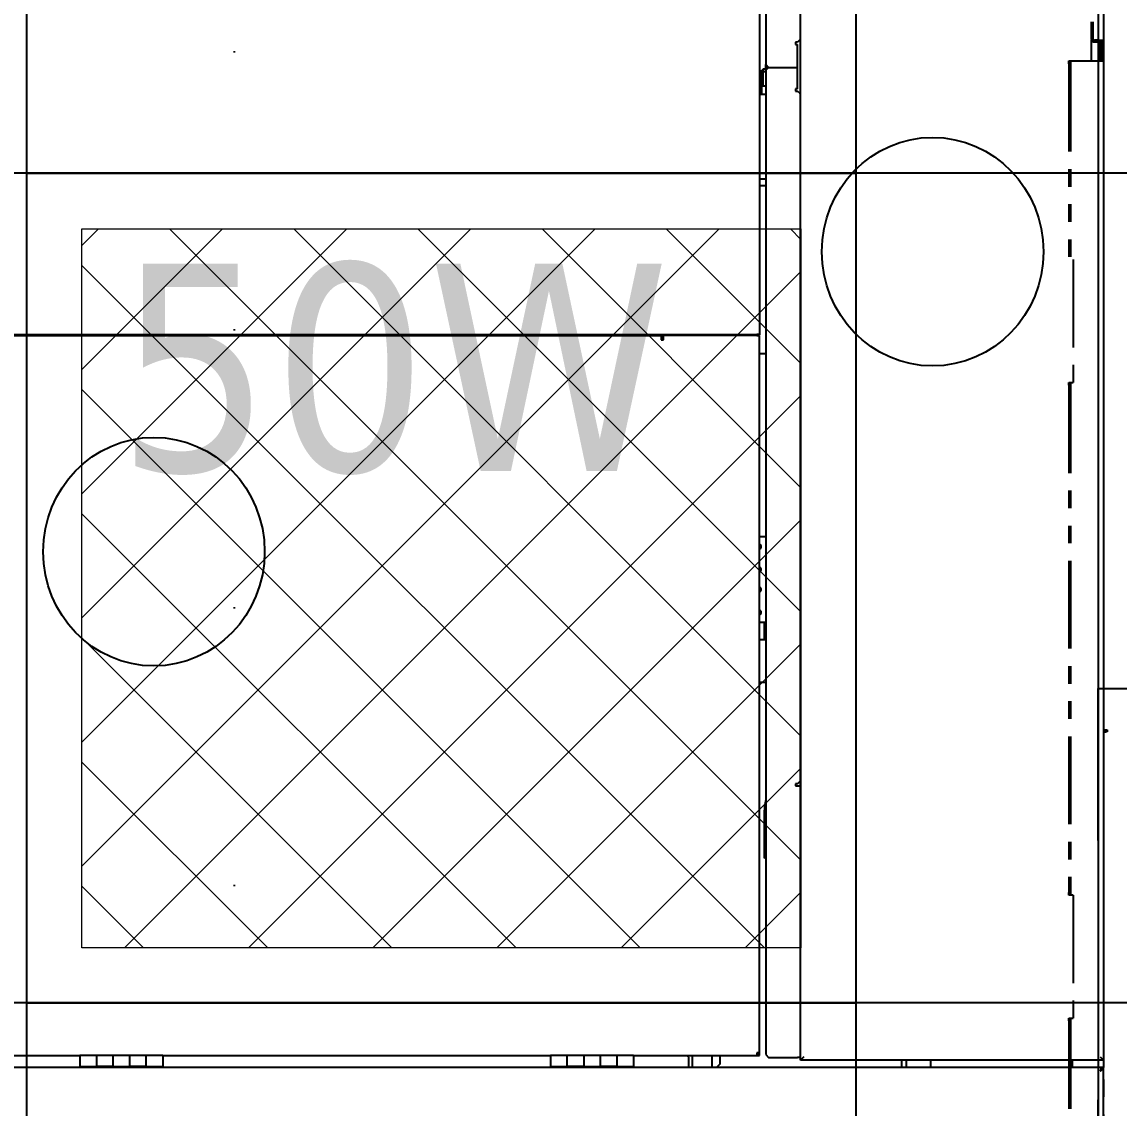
# Model space of a CAD drawing. Header units: centimetres. Extents: x 405564 to 502064, y 46284 to 60634.
# Drawn here: x 454599.4 to 454678.8, y 53114.9 to 53193.5 of the extents above; entities that cross this region are included whole.
import ezdxf
from ezdxf import colors
from ezdxf.entities.mleader import LeaderData, LeaderLine
from ezdxf.math import Vec2, Vec3
from ezdxf.xclip import XClip

# ---------------------------------------------------------------- set-up
doc = ezdxf.new("R2010")
doc.units = ezdxf.units.CM
doc.header["$XCLIPFRAME"] = 0
for name, pattern in [('3+1_3b$0$DASHED', [0.25, 0.125, -0.125]), ('ACAD_ISO07W100', [3, 0, -3]), ('DOT', [0.25, 0, -0.25]), ('HIDDEN', [9.525, 6.35, -3.175]), ('SLD-2点鎖線', [12.7, 6.35, -1.27, 1.27, -1.27, 1.27, -1.27]), ('SLD-実線', [0])]:
    doc.linetypes.add(name, pattern=pattern)
for name, color, linetype in [('---___EB_draft03_cihazlar', 8, 'Continuous'), ('0-KRCN-ASMATAVAN-130426', 8, 'Continuous'), ('AS_DOS_TERAS_UST', 8, 'ACAD_ISO07W100'), ('AS_DUV', 8, 'Continuous'), ('AS_PYZ_BINA', 8, 'Continuous')]:
    doc.layers.add(name, color=color, linetype=linetype)
for name, color, linetype, lineweight in [('0-KRCN-AYDINLATMA-130426', 8, 'Continuous', 9), ('0-KRCN-MİMARİ-220526', 8, 'Continuous', 9), ('OL_Ic', 8, 'Continuous', 9)]:
    doc.layers.add(name, color=color, linetype=linetype, lineweight=lineweight)
doc.styles.add('Normal_ITL', font='swissi.ttf')
doc.styles.add('TAHOMA', font='tahoma.ttf')

# ---------------------------------------------------------------- blocks, each defined once
blk = doc.blocks.new('ABB 6131-31-24-500')
at = {"layer": '0-KRCN-AYDINLATMA-130426'}
for p, q in [((-1.001, 4.045), (1.005, 4.045)), ((-0.785, 3.207), (0.82, 3.207)), ((-4.009, -0.969), (-4.009, 1.037)), ((3.226, 1.03), (-3.191, 1.03)), ((-3.191, -0.804), (-3.191, 0.801)), ((-0.997, -0.892), (-0.997, 1.03)), ((0.989, -0.892), (0.989, 1.03)), ((3.226, 0.801), (3.226, -0.804)), ((4.013, 1.037), (4.013, -0.969)), ((3.226, -0.892), (-3.191, -0.892)), ((0.82, -3.21), (-0.785, -3.21)), ((1.005, -3.977), (-1.001, -3.977))]:
    blk.add_line(p, q, dxfattribs=at)
at = {"layer": '0-KRCN-AYDINLATMA-130426', "linetype": 'HIDDEN'}
blk.add_circle((0.013, 0.034), 30, dxfattribs=at)
at = {"layer": '0-KRCN-AYDINLATMA-130426'}
for centre, radius in [((-0.521, 0.034), 0.089), ((0.013, 0.034), 0.16), ((0.534, 0.034), 0.089)]:
    blk.add_circle(centre, radius, dxfattribs=at)
for centre, radius, start, end in [((-1.001, 1.037), 3.008, 90, 180), ((1.005, 1.037), 3.008, 0, 90), ((-0.785, 0.801), 2.407, 90, 180), ((0.82, 0.801), 2.407, 0, 90), ((-1.001, -0.969), 3.008, 180, 270), ((-0.785, -0.804), 2.407, 180, 270), ((0.82, -0.804), 2.407, 270, 0), ((1.005, -0.969), 3.008, 270, 0)]:
    blk.add_arc(centre, radius, start, end, dxfattribs=at)
blk = doc.blocks.new('50W 60x60 cm  SIVA ALTI LED ARMATÜR')
at = {"layer": '0-KRCN-AYDINLATMA-130426'}
h = blk.add_hatch(dxfattribs=at)
h.set_pattern_fill('ANSI37', color=256, scale=0.2)
h.paths.add_polyline_path([(-2.6, 2.5943), (2.6, 2.5943), (2.6, -2.6057), (-2.6, -2.6057)])
for points in [[(-3, 2.9943), (3, 2.9943), (3, -3.007), (-3, -3.007)], [(-2.6, 2.5943), (2.6, 2.5943), (2.6, -2.6057), (-2.6, -2.6057)]]:
    blk.add_lwpolyline(points, close=True, dxfattribs=at)
at = {"layer": '0-KRCN-AYDINLATMA-130426', "insert": (-2.35, 2.3443), "char_height": 1.5, "attachment_point": 1, "style": 'TAHOMA'}
blk.add_mtext_dynamic_manual_height_columns('{\\fTahoma|b0|i0|c162|p34;50W}', width=1.5, gutter_width=1.25, heights=[0], dxfattribs=at)
blk = doc.blocks.new('G$C27E741DA')
at = {"layer": '0-KRCN-AYDINLATMA-130426', "xscale": 10, "yscale": 10, "zscale": 10}
blk.add_blockref('50W 60x60 cm  SIVA ALTI LED ARMATÜR', (16565.68, 6018.546), dxfattribs=at)
at = {"layer": '0-KRCN-AYDINLATMA-130426'}
blk.add_blockref('ABB 6131-31-24-500', (16505.667, 5958.512), dxfattribs=at)
blk = doc.blocks.new('Conveyor1M')
at = {"layer": '---___EB_draft03_cihazlar', "color": 1, "linetype": '3+1_3b$0$DASHED', "ltscale": 150}
blk.add_lwpolyline([(276488.244, -40561.415), (276724.244, -40561.415), (276724.244, -40661.415), (276488.244, -40661.415), (276488.244, -40561.415)], dxfattribs=at)
blk = doc.blocks.new('SMD Dizgi Makinesi')
at = {"layer": '---___EB_draft03_cihazlar', "linetype": 'SLD-実線'}
for p, q in [((275456.486, -39730.757), (275464.504, -39730.757)), ((275464.504, -39730.757), (275537.97, -39730.757)), ((275537.817, -39730.906), (275537.859, -39730.864)), ((275537.859, -39730.864), (275537.897, -39730.828)), ((275537.897, -39730.828), (275537.928, -39730.798)), ((275537.928, -39730.798), (275537.951, -39730.775)), ((275537.951, -39730.775), (275537.965, -39730.762)), ((275537.965, -39730.762), (275537.97, -39730.757)), ((275537.97, -39730.757), (275538.486, -39730.757)), ((275537.97, -39730.757), (275537.97, -39752.689)), ((275559.668, -39730.757), (275538.486, -39730.757)), ((275538.486, -39730.757), (275538.486, -39730.877)), ((275538.486, -39730.877), (275538.65, -39730.877)), ((275538.486, -39730.887), (275538.486, -39868.027)), ((275538.61, -39730.887), (275538.486, -39730.887)), ((275538.61, -39730.887), (275538.61, -39730.961)), ((275537.722, -39730.997), (275537.77, -39730.951)), ((275537.77, -39730.951), (275537.817, -39730.906)), ((275537.97, -39733.04), (275538.486, -39733.04)), ((275537.97, -39733.141), (275538.486, -39733.141)), ((275537.97, -39733.261), (275538.486, -39733.261)), ((275537.97, -39743.275), (275538.486, -39743.275)), ((275537.97, -39745.028), (275538.486, -39745.028)), ((275537.97, -39745.378), (275538.486, -39745.378)), ((275464.504, -39752.689), (275456.486, -39752.689)), ((275464.127, -39752.689), (275464.212, -39752.769)), ((275464.212, -39752.769), (275464.297, -39752.849)), ((275464.297, -39752.849), (275464.339, -39752.889)), ((275464.339, -39752.889), (275464.339, -39753.04)), ((275464.339, -39753.04), (275464.504, -39753.04)), ((275537.97, -39752.689), (275464.504, -39752.689)), ((275466.157, -39752.899), (275464.504, -39752.899)), ((275464.504, -39753.04), (275464.504, -39752.899)), ((275466.157, -39754.992), (275466.157, -39752.899)), ((275467.707, -39752.899), (275466.157, -39752.899)), ((275467.707, -39752.899), (275467.707, -39753.04)), ((275467.707, -39753.04), (275467.872, -39753.04)), ((275468.079, -39752.689), (275467.872, -39752.889)), ((275467.872, -39753.04), (275467.872, -39752.889)), ((275467.986, -39752.779), (275467.986, -39752.689)), ((275517.965, -39752.889), (275517.759, -39752.689)), ((275517.823, -39752.689), (275517.821, -39752.75)), ((275517.965, -39752.889), (275517.965, -39753.04)), ((275517.965, -39753.04), (275518.131, -39753.04)), ((275518.131, -39752.899), (275518.131, -39752.689)), ((275518.131, -39753.04), (275518.131, -39752.899)), ((275537.722, -39752.449), (275537.77, -39752.496)), ((275537.763, -39752.689), (275537.763, -39752.899)), ((275537.763, -39754.992), (275537.763, -39752.899)), ((275537.77, -39752.496), (275537.817, -39752.541)), ((275537.817, -39752.541), (275537.859, -39752.582)), ((275537.859, -39752.582), (275537.897, -39752.619)), ((275537.897, -39752.619), (275537.928, -39752.649)), ((275537.928, -39752.649), (275537.951, -39752.671)), ((275537.951, -39752.671), (275537.965, -39752.684)), ((275537.965, -39752.684), (275537.97, -39752.689)), ((275458.098, -39755.193), (275464.297, -39755.193)), ((275464.297, -39755.193), (275465.95, -39755.193)), ((275465.95, -39755.193), (275466.157, -39754.992)), ((275466.364, -39755.193), (275465.95, -39755.193)), ((275466.074, -39755.073), (275466.24, -39755.073)), ((275466.229, -39755.063), (275466.085, -39755.063)), ((275466.157, -39754.992), (275466.364, -39755.193)), ((275466.26, -39755.393), (275466.26, -39755.193)), ((275466.467, -39755.393), (275466.26, -39755.393)), ((275466.364, -39755.193), (275537.556, -39755.193)), ((275466.364, -39755.393), (275466.364, -39755.473)), ((275466.683, -39755.473), (275466.364, -39755.473)), ((275466.452, -39755.474), (275466.467, -39755.643)), ((275466.717, -39755.474), (275466.452, -39755.474)), ((275466.467, -39755.193), (275466.467, -39755.393)), ((275467.5, -39755.393), (275466.467, -39755.393)), ((275467.397, -39755.473), (275466.683, -39755.473)), ((275467.309, -39755.474), (275466.717, -39755.474)), ((275467.294, -39755.593), (275467.294, -39755.493)), ((275467.298, -39755.593), (275467.309, -39755.474)), ((275467.397, -39755.473), (275467.397, -39755.393)), ((275467.418, -39755.493), (275467.418, -39755.593)), ((275467.469, -39755.493), (275467.81, -39755.493)), ((275467.469, -39755.613), (275467.469, -39755.493)), ((275467.5, -39755.443), (275467.5, -39755.193)), ((275467.5, -39755.493), (275467.5, -39755.443)), ((275467.81, -39755.493), (275468.12, -39755.493)), ((275467.81, -39755.493), (275467.81, -39755.613)), ((275468.12, -39755.193), (275468.12, -39755.643)), ((275474.217, -39755.643), (275474.217, -39755.193)), ((275474.733, -39755.193), (275474.733, -39755.643)), ((275486.874, -39755.193), (275486.874, -39755.643)), ((275500.1, -39755.193), (275500.1, -39755.643)), ((275506.3, -39755.193), (275506.3, -39755.643)), ((275507.54, -39755.293), (275506.3, -39755.293)), ((275507.54, -39755.643), (275507.54, -39755.193)), ((275510.64, -39755.193), (275510.64, -39755.643)), ((275523.349, -39755.293), (275519.887, -39755.293)), ((275523.349, -39755.193), (275523.349, -39755.293)), ((275537.556, -39755.193), (275537.763, -39754.992)), ((275456.437, -39755.643), (275464.453, -39755.643)), ((275464.453, -39755.643), (275485.48, -39755.643)), ((275467.294, -39755.593), (275467.294, -39755.643)), ((275467.418, -39755.593), (275467.294, -39755.593)), ((275467.418, -39755.593), (275467.418, -39755.643)), ((275467.469, -39755.613), (275467.81, -39755.613)), ((275467.469, -39755.613), (275467.469, -39755.623)), ((275467.469, -39755.623), (275467.81, -39755.623)), ((275467.469, -39755.643), (275467.469, -39755.623)), ((275467.81, -39755.613), (275468.12, -39755.613)), ((275467.81, -39755.643), (275467.81, -39755.623)), ((275485.479, -39847.777), (275485.479, -39755.844)), ((275485.48, -39755.643), (275485.501, -39755.643)), ((275485.501, -39755.794), (275485.48, -39755.794)), ((275485.48, -39847.828), (275485.48, -39755.794)), ((275485.501, -39755.794), (275485.501, -39755.643)), ((275485.557, -39755.744), (275485.501, -39755.744)), ((275485.557, -39755.844), (275485.557, -39755.643)), ((275537.427, -39755.643), (275485.557, -39755.643)), ((275485.557, -39755.844), (275485.557, -39762.604)), ((275500.668, -39755.643), (275500.668, -39755.625)), ((275537.427, -39755.643), (275537.427, -39755.844)), ((275537.634, -39755.643), (275537.427, -39755.643)), ((275537.427, -39755.794), (275537.634, -39755.794)), ((275537.427, -39755.844), (275537.634, -39755.844)), ((275537.479, -39755.844), (275537.479, -39755.804)), ((275537.634, -39755.794), (275537.634, -39755.643)), ((275537.634, -39755.844), (275537.634, -39755.804)), ((275537.634, -39764.757), (275537.634, -39755.844)), ((275485.48, -39846.876), (275485.48, -39756.745)), ((275485.48, -39756.745), (275485.48, -39756.745)), ((275485.48, -39846.876), (275485.48, -39756.745)), ((275485.48, -39757.346), (275485.557, -39757.346)), ((275538.228, -39758.498), (275537.634, -39758.498)), ((275538.228, -39758.498), (275538.486, -39758.748)), ((275537.634, -39759.098), (275538.486, -39759.098)), ((275485.499, -39759.92), (275485.48, -39759.92)), ((275485.557, -39759.875), (275485.499, -39759.931)), ((275485.499, -39760.58), (275485.499, -39759.92)), ((275485.534, -39760.237), (275485.515, -39760.35)), ((275485.557, -39760.184), (275485.534, -39760.237)), ((275485.499, -39760.58), (275485.48, -39760.58)), ((275485.495, -39760.651), (275485.48, -39760.651)), ((275485.493, -39761.051), (275485.495, -39760.651)), ((275485.499, -39760.651), (275485.495, -39760.651)), ((275485.502, -39760.551), (275485.499, -39760.551)), ((275485.499, -39760.651), (275485.501, -39761.051)), ((275485.502, -39761.151), (275485.502, -39760.551)), ((275485.515, -39760.35), (275485.534, -39760.463)), ((275485.534, -39760.463), (275485.557, -39760.517)), ((275538.486, -39760.5), (275537.634, -39760.5)), ((275537.634, -39760.907), (275537.748, -39760.751)), ((275537.938, -39760.751), (275537.748, -39760.751)), ((275538.114, -39760.751), (275537.938, -39760.751)), ((275538.486, -39760.751), (275538.114, -39760.751)), ((275485.493, -39761.051), (275485.48, -39761.051)), ((275485.48, -39761.252), (275485.492, -39761.252)), ((275485.492, -39761.252), (275485.495, -39761.252)), ((275485.495, -39761.051), (275485.493, -39761.051)), ((275485.498, -39761.051), (275485.495, -39761.051)), ((275485.498, -39761.252), (275485.495, -39761.252)), ((275485.501, -39761.051), (275485.498, -39761.051)), ((275485.498, -39761.051), (275485.498, -39761.252)), ((275485.498, -39761.252), (275485.502, -39761.252)), ((275485.498, -39761.252), (275485.498, -39842.37)), ((275485.867, -39762.604), (275485.557, -39762.604)), ((275485.867, -39762.754), (275485.867, -39762.604)), ((275485.557, -39762.754), (275485.763, -39762.754)), ((275485.557, -39840.867), (275485.557, -39762.754)), ((275485.763, -39762.754), (275485.867, -39762.754)), ((275485.534, -39763.542), (275485.515, -39763.655)), ((275485.515, -39763.655), (275485.534, -39763.768)), ((275485.557, -39763.489), (275485.534, -39763.542)), ((275485.534, -39763.768), (275485.557, -39763.821)), ((275537.634, -39764.757), (275538.409, -39764.757)), ((275537.634, -39764.757), (275537.634, -39765.958)), ((275538.409, -39765.958), (275538.409, -39764.757)), ((275537.634, -39765.958), (275538.409, -39765.958)), ((275537.634, -39765.958), (275537.634, -39767.16)), ((275538.409, -39765.958), (275538.409, -39767.16)), ((275485.534, -39766.847), (275485.515, -39766.96)), ((275485.515, -39766.96), (275485.534, -39767.073)), ((275485.557, -39766.793), (275485.534, -39766.847)), ((275485.534, -39767.073), (275485.557, -39767.126)), ((275537.634, -39767.16), (275537.634, -39768.362)), ((275538.409, -39767.16), (275537.634, -39767.16)), ((275538.409, -39768.362), (275538.409, -39767.16)), ((275485.534, -39768.95), (275485.515, -39769.063)), ((275485.557, -39768.897), (275485.534, -39768.95)), ((275537.634, -39768.362), (275538.409, -39768.362)), ((275537.634, -39768.362), (275537.634, -39769.564)), ((275538.409, -39768.362), (275538.409, -39769.564)), ((275485.515, -39769.063), (275485.534, -39769.176)), ((275485.534, -39769.176), (275485.557, -39769.229)), ((275537.634, -39769.564), (275537.634, -39770.765)), ((275538.409, -39769.564), (275537.634, -39769.564)), ((275538.409, -39770.765), (275538.409, -39769.564)), ((275485.534, -39770.152), (275485.515, -39770.265)), ((275485.515, -39770.265), (275485.534, -39770.378)), ((275485.557, -39770.098), (275485.534, -39770.152)), ((275485.534, -39770.378), (275485.557, -39770.431)), ((275485.534, -39771.053), (275485.515, -39771.166)), ((275485.515, -39771.166), (275485.534, -39771.279)), ((275485.557, -39771), (275485.534, -39771.053)), ((275485.534, -39771.279), (275485.557, -39771.332)), ((275537.634, -39770.765), (275538.409, -39770.765)), ((275537.634, -39798.806), (275537.634, -39770.765)), ((275485.498, -39771.585), (275485.557, -39771.642)), ((275485.557, -39771.733), (275485.498, -39771.733)), ((275485.498, -39773.202), (275485.557, -39773.202)), ((275485.554, -39773.302), (275485.498, -39773.302)), ((275485.554, -39773.302), (275485.554, -39774.821)), ((275485.554, -39774.821), (275485.498, -39774.821)), ((275485.534, -39775.56), (275485.515, -39775.673)), ((275485.515, -39775.673), (275485.534, -39775.785)), ((275485.557, -39775.506), (275485.534, -39775.56)), ((275485.534, -39775.785), (275485.557, -39775.839)), ((275485.534, -39778.864), (275485.515, -39778.977)), ((275485.515, -39778.977), (275485.534, -39779.09)), ((275485.557, -39778.811), (275485.534, -39778.864)), ((275485.534, -39779.09), (275485.557, -39779.144)), ((275485.534, -39782.169), (275485.515, -39782.282)), ((275485.515, -39782.282), (275485.534, -39782.395)), ((275485.557, -39782.116), (275485.534, -39782.169)), ((275485.534, -39782.395), (275485.557, -39782.449)), ((275485.534, -39785.474), (275485.515, -39785.587)), ((275485.515, -39785.587), (275485.534, -39785.7)), ((275485.557, -39785.421), (275485.534, -39785.474)), ((275485.498, -39786.006), (275485.557, -39786.063)), ((275485.557, -39786.313), (275485.498, -39786.37)), ((275485.534, -39785.7), (275485.557, -39785.753)), ((275485.534, -39786.676), (275485.515, -39786.789)), ((275485.515, -39786.789), (275485.534, -39786.902)), ((275485.557, -39786.622), (275485.534, -39786.676)), ((275485.534, -39786.902), (275485.557, -39786.955)), ((275485.534, -39789.981), (275485.515, -39790.094)), ((275485.515, -39790.094), (275485.534, -39790.206)), ((275485.557, -39789.927), (275485.534, -39789.981)), ((275485.534, -39790.206), (275485.557, -39790.26)), ((275485.534, -39793.285), (275485.515, -39793.398)), ((275485.515, -39793.398), (275485.534, -39793.511)), ((275485.557, -39793.232), (275485.534, -39793.285)), ((275485.534, -39793.511), (275485.557, -39793.565)), ((275485.534, -39796.59), (275485.515, -39796.703)), ((275485.515, -39796.703), (275485.534, -39796.816)), ((275485.557, -39796.537), (275485.534, -39796.59)), ((275485.534, -39796.816), (275485.557, -39796.87)), ((275537.634, -39798.806), (275538.409, -39798.806)), ((275537.634, -39798.806), (275537.634, -39800.008)), ((275538.409, -39800.008), (275538.409, -39798.806)), ((275485.534, -39799.895), (275485.515, -39800.008)), ((275485.557, -39799.842), (275485.534, -39799.895)), ((275485.498, -39800.427), (275485.557, -39800.484)), ((275485.515, -39800.008), (275485.534, -39800.121)), ((275485.534, -39800.121), (275485.557, -39800.174)), ((275538.409, -39800.008), (275537.634, -39800.008)), ((275537.634, -39800.008), (275537.634, -39801.21)), ((275538.409, -39800.008), (275538.409, -39801.21)), ((275485.557, -39800.734), (275485.498, -39800.791)), ((275485.534, -39801.097), (275485.515, -39801.21)), ((275485.515, -39801.21), (275485.534, -39801.323)), ((275485.557, -39801.043), (275485.534, -39801.097)), ((275485.534, -39801.323), (275485.557, -39801.376)), ((275537.634, -39801.21), (275537.634, -39802.411)), ((275537.634, -39801.21), (275538.409, -39801.21)), ((275538.409, -39802.411), (275538.409, -39801.21)), ((275538.409, -39802.411), (275537.634, -39802.411)), ((275537.634, -39802.411), (275537.634, -39803.613)), ((275538.409, -39802.411), (275538.409, -39803.613)), ((275537.634, -39803.613), (275537.634, -39804.815)), ((275537.634, -39803.613), (275538.409, -39803.613)), ((275538.409, -39804.815), (275538.409, -39803.613)), ((275485.534, -39804.402), (275485.515, -39804.515)), ((275485.515, -39804.515), (275485.534, -39804.627)), ((275485.557, -39804.348), (275485.534, -39804.402)), ((275485.534, -39804.627), (275485.557, -39804.681)), ((275537.634, -39804.815), (275538.409, -39804.815)), ((275537.634, -39832.856), (275537.634, -39804.815)), ((275485.534, -39807.706), (275485.515, -39807.819)), ((275485.515, -39807.819), (275485.534, -39807.932)), ((275485.557, -39807.653), (275485.534, -39807.706)), ((275485.534, -39807.932), (275485.557, -39807.986))]:
    blk.add_line(p, q, dxfattribs=at)
at = {"layer": '---___EB_draft03_cihazlar', "linetype": 'SLD-2点鎖線'}
for p, q in [((275456.486, -39730.757), (275464.504, -39730.757)), ((275464.194, -39730.757), (275465.692, -39730.757)), ((275464.194, -39730.877), (275464.194, -39730.757)), ((275464.442, -39730.877), (275464.194, -39730.877)), ((275464.194, -39730.997), (275464.194, -39730.877)), ((275464.442, -39730.877), (275464.452, -39730.877)), ((275464.452, -39730.877), (275465.692, -39730.877)), ((275464.504, -39730.757), (275537.97, -39730.757)), ((275465.692, -39730.977), (275465.692, -39730.757)), ((275465.692, -39730.757), (275632.463, -39730.757)), ((275514.08, -39730.757), (275514.08, -39730.507)), ((275514.08, -39730.507), (275514.204, -39730.507)), ((275514.08, -39730.517), (275514.204, -39730.517)), ((275514.204, -39730.637), (275514.08, -39730.637)), ((275514.204, -39730.507), (275514.204, -39730.587)), ((275514.204, -39730.757), (275514.204, -39730.587)), ((275537.817, -39730.906), (275537.859, -39730.864)), ((275537.859, -39730.864), (275537.897, -39730.828)), ((275537.897, -39730.828), (275537.928, -39730.798)), ((275537.928, -39730.798), (275537.951, -39730.775)), ((275537.951, -39730.775), (275537.965, -39730.762)), ((275537.965, -39730.762), (275537.97, -39730.757)), ((275537.97, -39730.757), (275538.486, -39730.757)), ((275537.97, -39730.757), (275537.97, -39752.689)), ((275559.668, -39730.757), (275538.486, -39730.757)), ((275538.486, -39730.757), (275538.486, -39730.877)), ((275538.486, -39730.877), (275538.65, -39730.877)), ((275538.486, -39730.887), (275538.486, -39868.027)), ((275538.61, -39730.887), (275538.486, -39730.887)), ((275538.61, -39730.887), (275538.61, -39730.961)), ((275462.871, -39731.538), (275464.07, -39731.538)), ((275462.871, -39731.658), (275464.07, -39731.658)), ((275464.194, -39731.118), (275464.194, -39730.997)), ((275464.194, -39731.118), (275464.194, -39731.418)), ((275464.194, -39731.658), (275464.194, -39731.626)), ((275464.194, -39731.658), (275465.692, -39731.658)), ((275464.318, -39731.418), (275464.318, -39731.118)), ((275464.442, -39730.997), (275465.692, -39730.997)), ((275465.692, -39733.04), (275465.692, -39730.977)), ((275537.722, -39730.997), (275537.77, -39730.951)), ((275537.77, -39730.951), (275537.817, -39730.906)), ((275465.692, -39733.141), (275465.692, -39733.04)), ((275465.692, -39733.141), (275465.899, -39733.141)), ((275465.692, -39733.261), (275465.692, -39733.141)), ((275465.899, -39733.261), (275465.692, -39733.261)), ((275465.899, -39733.141), (275479.848, -39733.141)), ((275465.899, -39733.141), (275465.899, -39733.261)), ((275465.899, -39733.261), (275479.848, -39733.261)), ((275480.055, -39732.96), (275488.941, -39732.96)), ((275488.941, -39733.04), (275488.941, -39732.96)), ((275488.941, -39733.141), (275488.941, -39733.04)), ((275488.941, -39733.141), (275489.147, -39733.141)), ((275488.941, -39733.261), (275488.941, -39733.141)), ((275489.147, -39733.261), (275488.941, -39733.261)), ((275489.147, -39733.141), (275525.829, -39733.141)), ((275489.147, -39733.141), (275489.147, -39733.261)), ((275489.147, -39733.261), (275525.829, -39733.261)), ((275525.829, -39733.261), (275525.829, -39733.141)), ((275525.829, -39733.141), (275526.035, -39733.141)), ((275526.035, -39733.261), (275525.829, -39733.261)), ((275526.035, -39732.96), (275526.035, -39733.04)), ((275526.035, -39732.96), (275534.921, -39732.96)), ((275526.035, -39733.04), (275526.035, -39733.141)), ((275526.035, -39733.141), (275526.035, -39733.261)), ((275534.921, -39733.04), (275534.921, -39732.96)), ((275534.921, -39733.141), (275534.921, -39733.04)), ((275534.921, -39733.141), (275535.128, -39733.141)), ((275534.921, -39733.261), (275534.921, -39733.141)), ((275535.128, -39733.261), (275534.921, -39733.261)), ((275535.128, -39733.141), (275563.027, -39733.141)), ((275535.128, -39733.141), (275535.128, -39733.261)), ((275535.128, -39733.261), (275563.027, -39733.261)), ((275537.97, -39733.04), (275538.486, -39733.04)), ((275537.97, -39733.141), (275538.486, -39733.141)), ((275537.97, -39733.261), (275538.486, -39733.261)), ((275537.97, -39743.275), (275538.486, -39743.275)), ((275537.97, -39745.028), (275538.486, -39745.028)), ((275537.97, -39745.378), (275538.486, -39745.378)), ((275464.504, -39752.689), (275456.486, -39752.689)), ((275464.127, -39752.689), (275464.212, -39752.769)), ((275464.212, -39752.769), (275464.297, -39752.849)), ((275464.297, -39752.849), (275464.339, -39752.889)), ((275464.339, -39752.889), (275464.339, -39753.04)), ((275464.339, -39753.04), (275464.504, -39753.04)), ((275537.97, -39752.689), (275464.504, -39752.689)), ((275466.157, -39752.899), (275464.504, -39752.899)), ((275464.504, -39753.04), (275464.504, -39752.899)), ((275466.157, -39754.992), (275466.157, -39752.899)), ((275467.707, -39752.899), (275466.157, -39752.899)), ((275467.707, -39752.899), (275467.707, -39753.04)), ((275467.707, -39753.04), (275467.872, -39753.04)), ((275468.079, -39752.689), (275467.872, -39752.889)), ((275467.872, -39753.04), (275467.872, -39752.889)), ((275467.986, -39752.779), (275467.986, -39752.689)), ((275517.965, -39752.889), (275517.759, -39752.689)), ((275517.823, -39752.689), (275517.821, -39752.75)), ((275517.965, -39752.889), (275517.965, -39753.04)), ((275517.965, -39753.04), (275518.131, -39753.04)), ((275518.131, -39752.899), (275518.131, -39752.689)), ((275518.131, -39753.04), (275518.131, -39752.899)), ((275537.722, -39752.449), (275537.77, -39752.496)), ((275537.763, -39752.689), (275537.763, -39752.899)), ((275537.763, -39754.992), (275537.763, -39752.899)), ((275537.77, -39752.496), (275537.817, -39752.541)), ((275537.817, -39752.541), (275537.859, -39752.582)), ((275537.859, -39752.582), (275537.897, -39752.619)), ((275537.897, -39752.619), (275537.928, -39752.649)), ((275537.928, -39752.649), (275537.951, -39752.671)), ((275537.951, -39752.671), (275537.965, -39752.684)), ((275537.965, -39752.684), (275537.97, -39752.689)), ((275458.098, -39755.193), (275464.297, -39755.193)), ((275464.297, -39755.193), (275465.95, -39755.193)), ((275465.95, -39755.193), (275466.157, -39754.992)), ((275466.364, -39755.193), (275465.95, -39755.193)), ((275466.074, -39755.073), (275466.24, -39755.073)), ((275466.229, -39755.063), (275466.085, -39755.063)), ((275466.157, -39754.992), (275466.364, -39755.193)), ((275466.26, -39755.393), (275466.26, -39755.193)), ((275466.467, -39755.393), (275466.26, -39755.393)), ((275466.364, -39755.193), (275537.556, -39755.193)), ((275466.364, -39755.393), (275466.364, -39755.473)), ((275466.683, -39755.473), (275466.364, -39755.473)), ((275466.452, -39755.474), (275466.467, -39755.643)), ((275466.717, -39755.474), (275466.452, -39755.474)), ((275466.467, -39755.193), (275466.467, -39755.393)), ((275467.5, -39755.393), (275466.467, -39755.393)), ((275467.397, -39755.473), (275466.683, -39755.473)), ((275467.309, -39755.474), (275466.717, -39755.474)), ((275467.294, -39755.593), (275467.294, -39755.493)), ((275467.298, -39755.593), (275467.309, -39755.474)), ((275467.397, -39755.473), (275467.397, -39755.393)), ((275467.418, -39755.493), (275467.418, -39755.593)), ((275467.469, -39755.493), (275467.81, -39755.493)), ((275467.469, -39755.613), (275467.469, -39755.493)), ((275467.5, -39755.443), (275467.5, -39755.193)), ((275467.5, -39755.493), (275467.5, -39755.443)), ((275467.81, -39755.493), (275468.12, -39755.493)), ((275467.81, -39755.493), (275467.81, -39755.613)), ((275468.12, -39755.193), (275468.12, -39755.643)), ((275474.217, -39755.643), (275474.217, -39755.193)), ((275474.733, -39755.193), (275474.733, -39755.643)), ((275486.874, -39755.193), (275486.874, -39755.643)), ((275500.1, -39755.193), (275500.1, -39755.643)), ((275506.3, -39755.193), (275506.3, -39755.643)), ((275507.54, -39755.293), (275506.3, -39755.293)), ((275507.54, -39755.643), (275507.54, -39755.193)), ((275510.64, -39755.193), (275510.64, -39755.643)), ((275523.349, -39755.293), (275519.887, -39755.293)), ((275523.349, -39755.193), (275523.349, -39755.293)), ((275537.556, -39755.193), (275537.763, -39754.992)), ((275456.437, -39755.643), (275464.453, -39755.643)), ((275464.453, -39755.643), (275485.48, -39755.643)), ((275467.294, -39755.593), (275467.294, -39755.643)), ((275467.418, -39755.593), (275467.294, -39755.593)), ((275467.418, -39755.593), (275467.418, -39755.643)), ((275467.469, -39755.613), (275467.81, -39755.613)), ((275467.469, -39755.613), (275467.469, -39755.623)), ((275467.469, -39755.623), (275467.81, -39755.623)), ((275467.469, -39755.643), (275467.469, -39755.623)), ((275467.81, -39755.613), (275468.12, -39755.613)), ((275467.81, -39755.643), (275467.81, -39755.623)), ((275485.479, -39847.777), (275485.479, -39755.844)), ((275485.48, -39755.643), (275485.501, -39755.643)), ((275485.501, -39755.794), (275485.48, -39755.794)), ((275485.48, -39847.828), (275485.48, -39755.794)), ((275485.501, -39755.794), (275485.501, -39755.643)), ((275485.557, -39755.744), (275485.501, -39755.744)), ((275485.557, -39755.844), (275485.557, -39755.643)), ((275537.427, -39755.643), (275485.557, -39755.643)), ((275485.557, -39755.844), (275485.557, -39762.604)), ((275500.668, -39755.643), (275500.668, -39755.625)), ((275537.427, -39755.643), (275537.427, -39755.844)), ((275537.634, -39755.643), (275537.427, -39755.643)), ((275537.427, -39755.794), (275537.634, -39755.794)), ((275537.427, -39755.844), (275537.634, -39755.844)), ((275537.479, -39755.844), (275537.479, -39755.804)), ((275537.634, -39755.794), (275537.634, -39755.643)), ((275537.634, -39755.844), (275537.634, -39755.804)), ((275537.634, -39764.757), (275537.634, -39755.844)), ((275485.48, -39846.876), (275485.48, -39756.745)), ((275485.48, -39756.745), (275485.48, -39756.745)), ((275485.48, -39846.876), (275485.48, -39756.745)), ((275485.48, -39757.346), (275485.557, -39757.346)), ((275538.228, -39758.498), (275537.634, -39758.498)), ((275538.228, -39758.498), (275538.486, -39758.748)), ((275537.634, -39759.098), (275538.486, -39759.098)), ((275485.499, -39759.92), (275485.48, -39759.92)), ((275485.557, -39759.875), (275485.499, -39759.931)), ((275485.499, -39760.58), (275485.499, -39759.92)), ((275485.534, -39760.237), (275485.515, -39760.35)), ((275485.557, -39760.184), (275485.534, -39760.237)), ((275485.499, -39760.58), (275485.48, -39760.58)), ((275485.495, -39760.651), (275485.48, -39760.651)), ((275485.493, -39761.051), (275485.495, -39760.651)), ((275485.499, -39760.651), (275485.495, -39760.651)), ((275485.502, -39760.551), (275485.499, -39760.551)), ((275485.499, -39760.651), (275485.501, -39761.051)), ((275485.502, -39761.151), (275485.502, -39760.551)), ((275485.515, -39760.35), (275485.534, -39760.463)), ((275485.534, -39760.463), (275485.557, -39760.517)), ((275538.486, -39760.5), (275537.634, -39760.5)), ((275537.634, -39760.907), (275537.748, -39760.751)), ((275537.938, -39760.751), (275537.748, -39760.751)), ((275538.114, -39760.751), (275537.938, -39760.751)), ((275538.486, -39760.751), (275538.114, -39760.751)), ((275485.493, -39761.051), (275485.48, -39761.051)), ((275485.492, -39761.252), (275485.495, -39761.252)), ((275485.495, -39761.051), (275485.493, -39761.051)), ((275485.498, -39761.051), (275485.495, -39761.051)), ((275485.498, -39761.252), (275485.495, -39761.252)), ((275485.501, -39761.051), (275485.498, -39761.051)), ((275485.498, -39761.051), (275485.498, -39761.252)), ((275485.498, -39761.252), (275485.502, -39761.252)), ((275485.498, -39761.252), (275485.498, -39842.37)), ((275485.867, -39762.604), (275485.557, -39762.604)), ((275485.867, -39762.754), (275485.867, -39762.604)), ((275485.557, -39762.754), (275485.763, -39762.754)), ((275485.557, -39840.867), (275485.557, -39762.754)), ((275485.763, -39762.754), (275485.867, -39762.754)), ((275485.534, -39763.542), (275485.515, -39763.655)), ((275485.515, -39763.655), (275485.534, -39763.768)), ((275485.557, -39763.489), (275485.534, -39763.542)), ((275485.534, -39763.768), (275485.557, -39763.821)), ((275537.634, -39764.757), (275538.409, -39764.757)), ((275537.634, -39764.757), (275537.634, -39765.958)), ((275538.409, -39765.958), (275538.409, -39764.757)), ((275537.634, -39765.958), (275537.634, -39767.16)), ((275537.634, -39765.958), (275538.409, -39765.958)), ((275538.409, -39765.958), (275538.409, -39767.16)), ((275485.534, -39766.847), (275485.515, -39766.96)), ((275485.515, -39766.96), (275485.534, -39767.073)), ((275485.557, -39766.793), (275485.534, -39766.847)), ((275485.534, -39767.073), (275485.557, -39767.126)), ((275538.409, -39767.16), (275537.634, -39767.16)), ((275537.634, -39767.16), (275537.634, -39768.362)), ((275538.409, -39768.362), (275538.409, -39767.16)), ((275485.534, -39768.95), (275485.515, -39769.063)), ((275485.557, -39768.897), (275485.534, -39768.95)), ((275537.634, -39768.362), (275537.634, -39769.564)), ((275537.634, -39768.362), (275538.409, -39768.362)), ((275538.409, -39768.362), (275538.409, -39769.564)), ((275485.515, -39769.063), (275485.534, -39769.176)), ((275485.534, -39769.176), (275485.557, -39769.229)), ((275538.409, -39769.564), (275537.634, -39769.564)), ((275537.634, -39769.564), (275537.634, -39770.765)), ((275538.409, -39770.765), (275538.409, -39769.564)), ((275485.534, -39770.152), (275485.515, -39770.265)), ((275485.515, -39770.265), (275485.534, -39770.378)), ((275485.557, -39770.098), (275485.534, -39770.152)), ((275485.534, -39770.378), (275485.557, -39770.431)), ((275485.534, -39771.053), (275485.515, -39771.166)), ((275485.515, -39771.166), (275485.534, -39771.279)), ((275485.557, -39771), (275485.534, -39771.053)), ((275485.534, -39771.279), (275485.557, -39771.332)), ((275537.634, -39770.765), (275538.409, -39770.765)), ((275537.634, -39798.806), (275537.634, -39770.765)), ((275485.498, -39771.585), (275485.557, -39771.642)), ((275485.557, -39771.733), (275485.498, -39771.733)), ((275485.498, -39773.202), (275485.557, -39773.202)), ((275485.554, -39773.302), (275485.498, -39773.302)), ((275485.554, -39773.302), (275485.554, -39774.821)), ((275485.554, -39774.821), (275485.498, -39774.821)), ((275485.534, -39775.56), (275485.515, -39775.673)), ((275485.515, -39775.673), (275485.534, -39775.785)), ((275485.557, -39775.506), (275485.534, -39775.56)), ((275485.534, -39775.785), (275485.557, -39775.839)), ((275485.534, -39778.864), (275485.515, -39778.977)), ((275485.515, -39778.977), (275485.534, -39779.09)), ((275485.557, -39778.811), (275485.534, -39778.864)), ((275485.534, -39779.09), (275485.557, -39779.144)), ((275485.534, -39782.169), (275485.515, -39782.282)), ((275485.515, -39782.282), (275485.534, -39782.395)), ((275485.557, -39782.116), (275485.534, -39782.169)), ((275485.534, -39782.395), (275485.557, -39782.449)), ((275485.534, -39785.474), (275485.515, -39785.587)), ((275485.515, -39785.587), (275485.534, -39785.7)), ((275485.557, -39785.421), (275485.534, -39785.474)), ((275485.498, -39786.006), (275485.557, -39786.063)), ((275485.557, -39786.313), (275485.498, -39786.37)), ((275485.534, -39785.7), (275485.557, -39785.753)), ((275485.534, -39786.676), (275485.515, -39786.789)), ((275485.515, -39786.789), (275485.534, -39786.902)), ((275485.557, -39786.622), (275485.534, -39786.676)), ((275485.534, -39786.902), (275485.557, -39786.955)), ((275485.534, -39789.981), (275485.515, -39790.094)), ((275485.515, -39790.094), (275485.534, -39790.206)), ((275485.557, -39789.927), (275485.534, -39789.981)), ((275485.534, -39790.206), (275485.557, -39790.26)), ((275485.534, -39793.285), (275485.515, -39793.398)), ((275485.515, -39793.398), (275485.534, -39793.511)), ((275485.557, -39793.232), (275485.534, -39793.285)), ((275485.534, -39793.511), (275485.557, -39793.565)), ((275485.534, -39796.59), (275485.515, -39796.703)), ((275485.515, -39796.703), (275485.534, -39796.816)), ((275485.557, -39796.537), (275485.534, -39796.59)), ((275485.534, -39796.816), (275485.557, -39796.87)), ((275537.634, -39798.806), (275538.409, -39798.806)), ((275537.634, -39798.806), (275537.634, -39800.008)), ((275538.409, -39800.008), (275538.409, -39798.806)), ((275485.534, -39799.895), (275485.515, -39800.008)), ((275485.557, -39799.842), (275485.534, -39799.895)), ((275485.498, -39800.427), (275485.557, -39800.484)), ((275485.515, -39800.008), (275485.534, -39800.121)), ((275485.534, -39800.121), (275485.557, -39800.174)), ((275537.634, -39800.008), (275537.634, -39801.21)), ((275538.409, -39800.008), (275537.634, -39800.008)), ((275538.409, -39800.008), (275538.409, -39801.21)), ((275485.557, -39800.734), (275485.498, -39800.791)), ((275485.534, -39801.097), (275485.515, -39801.21)), ((275485.515, -39801.21), (275485.534, -39801.323)), ((275485.557, -39801.043), (275485.534, -39801.097)), ((275485.534, -39801.323), (275485.557, -39801.376)), ((275537.634, -39801.21), (275537.634, -39802.411)), ((275537.634, -39801.21), (275538.409, -39801.21)), ((275538.409, -39802.411), (275538.409, -39801.21)), ((275537.634, -39802.411), (275537.634, -39803.613)), ((275538.409, -39802.411), (275537.634, -39802.411)), ((275538.409, -39802.411), (275538.409, -39803.613)), ((275537.634, -39803.613), (275537.634, -39804.815)), ((275537.634, -39803.613), (275538.409, -39803.613)), ((275538.409, -39804.815), (275538.409, -39803.613)), ((275485.534, -39804.402), (275485.515, -39804.515)), ((275485.515, -39804.515), (275485.534, -39804.627)), ((275485.557, -39804.348), (275485.534, -39804.402)), ((275485.534, -39804.627), (275485.557, -39804.681)), ((275537.634, -39804.815), (275538.409, -39804.815)), ((275537.634, -39832.856), (275537.634, -39804.815)), ((275485.534, -39807.706), (275485.515, -39807.819)), ((275485.515, -39807.819), (275485.534, -39807.932)), ((275485.557, -39807.653), (275485.534, -39807.706)), ((275485.534, -39807.932), (275485.557, -39807.986))]:
    blk.add_line(p, q, dxfattribs=at)
at = {"layer": '---___EB_draft03_cihazlar', "color": 1, "linetype": '3+1_3b$0$DASHED', "ltscale": 150}
blk.add_lwpolyline([(275341.077, -39731.157), (275757.077, -39731.157), (275757.077, -39868.157), (275341.077, -39868.157), (275341.077, -39731.157)], dxfattribs=at)
at = {"layer": '---___EB_draft03_cihazlar', "color": 1}
blk.add_lwpolyline([(275426.077, -39731.157), (275672.077, -39731.157), (275672.077, -39868.157), (275426.077, -39868.157), (275426.077, -39731.157)], dxfattribs=at)
at = {"layer": '---___EB_draft03_cihazlar', "linetype": 'SLD-2点鎖線'}
for centre, major_axis, start_param, end_param in [((275464.442, -39731.118), (-0.248, 0), 4.712389, 6.283185), ((275464.07, -39731.418), (-0.248, 0), 1.570796, 3.141593), ((275464.07, -39731.418), (-0.124, 0), 1.570796, 3.141593), ((275464.442, -39731.118), (-0.124, 0), 4.712389, 6.283185), ((275467.469, -39755.663), (-0.176, 0), 4.712389, 5.858796), ((275519.887, -39752.789), (-2.583, 0), 1.287002, 1.570796), ((275467.469, -39755.663), (-0.0517, 0), 4.712389, 5.871668), ((275495.037, -39755.794), (-9.558, 0), 6.266951, 6.288572), ((275500.823, -39755.693), (-0.17, 0), 3.449464, 5.975314), ((275502.477, -39755.693), (-0.17, 0), 3.449464, 5.975314), ((275503.923, -39755.693), (-0.17, 0), 3.449464, 5.975314), ((275505.576, -39755.693), (-0.17, 0), 3.449464, 5.975314), ((275480.763, -39761.177), (-4.74, 0), 3.125327, 3.14713)]:
    blk.add_ellipse(centre, major_axis=major_axis, ratio=0.969208, start_param=start_param, end_param=end_param, dxfattribs=at)
at = {"layer": '---___EB_draft03_cihazlar'}
for centre in [(275479.486, -39743.125), (275501.185, -39799.457)]:
    blk.add_ellipse(centre, major_axis=(-8.266, 0), ratio=0.969208, start_param=4.712389, end_param=10.995574, dxfattribs=at)
at = {"layer": '---___EB_draft03_cihazlar', "linetype": 'SLD-実線'}
for centre, major_axis, start_param, end_param in [((275467.469, -39755.663), (-0.176, 0), 4.712389, 5.858796), ((275519.887, -39752.789), (-2.583, 0), 1.287002, 1.570796), ((275467.469, -39755.663), (-0.0517, 0), 4.712389, 5.871668), ((275495.037, -39755.794), (-9.558, 0), 6.266951, 6.288572), ((275500.823, -39755.693), (-0.17, 0), 3.449464, 5.975314), ((275502.477, -39755.693), (-0.17, 0), 3.449464, 5.975314), ((275503.923, -39755.693), (-0.17, 0), 3.449464, 5.975314), ((275505.576, -39755.693), (-0.17, 0), 3.449464, 5.975314), ((275480.763, -39761.177), (-4.74, 0), 3.125327, 3.14713)]:
    blk.add_ellipse(centre, major_axis=major_axis, ratio=0.969208, start_param=start_param, end_param=end_param, dxfattribs=at)
for points, knots in [([(275538.734, -39730.997), (275538.714, -39730.966), (275538.672, -39730.903), (275538.61, -39730.824), (275538.548, -39730.768), (275538.507, -39730.761), (275538.486, -39730.757)], [0, 0, 0, 0, 0.249989, 0.500004, 0.750011, 1, 1, 1, 1]), ([(275538.486, -39730.887), (275538.489, -39730.896), (275538.495, -39730.912), (275538.541, -39730.937), (275538.609, -39730.961), (275538.678, -39730.982), (275538.721, -39730.994), (275538.734, -39730.997)], [0, 0, 0, 0, 0.223654, 0.447382, 0.671089, 0.894801, 1, 1, 1, 1])]:
    blk.add_open_spline(points, degree=3, knots=knots, dxfattribs=at)
at = {"layer": '---___EB_draft03_cihazlar', "linetype": 'SLD-2点鎖線'}
for points, knots in [([(275538.734, -39730.997), (275538.714, -39730.966), (275538.672, -39730.903), (275538.61, -39730.824), (275538.548, -39730.768), (275538.507, -39730.761), (275538.486, -39730.757)], [0, 0, 0, 0, 0.249989, 0.500004, 0.750011, 1, 1, 1, 1]), ([(275538.486, -39730.887), (275538.489, -39730.896), (275538.495, -39730.912), (275538.541, -39730.937), (275538.609, -39730.961), (275538.678, -39730.982), (275538.721, -39730.994), (275538.734, -39730.997)], [0, 0, 0, 0, 0.223654, 0.447382, 0.671089, 0.894801, 1, 1, 1, 1])]:
    blk.add_open_spline(points, degree=3, knots=knots, dxfattribs=at)
blk = doc.blocks.new('A$Ca63a641c')
at = {"layer": 'AS_PYZ_BINA'}
ml = blk.add_multileader_mtext('Standard', dxfattribs=at)
ml.set_content('EST boyalı panel çit ve panel çit kapı (AS 51.101)', color=256, style='Normal_ITL')
ml.set_leader_properties()
ml.build(insert=Vec2(0, 0))
ml.multileader.update_dxf_attribs({"dogleg_length": 0.379, "arrow_head_size": 17.043, "scale": 75})
ctx = ml.context
ctx.base_point, ctx.scale, ctx.char_height, ctx.arrow_head_size, ctx.landing_gap_size, ctx.plane_origin = Vec3(140.513, 464.302), 75, 20, 17.043, 14.202, Vec3(92.505, 620.113)
notes = []
notes.append((ctx, [(0, (1, 1, 0), (112.109, 464.302), (1, 0), 28.404, [(0, [(68.504, 410)], 0, [])])]))
ctx.mtext.insert, ctx.mtext.width, ctx.mtext.flow_direction = Vec3(154.715, 477.513), 604.56338, 5
for ctx, leaders in notes:
    for number, flags, end, landing, length, lines in leaders:
        leader = LeaderData()
        leader.index, (leader.has_last_leader_line, leader.has_dogleg_vector, leader.attachment_direction) = number, flags
        leader.last_leader_point, leader.dogleg_vector, leader.dogleg_length = Vec3(end), Vec3(landing), length
        for number, points, colour, breaks in lines:
            line = LeaderLine()
            line.index, line.vertices, line.color, line.breaks = number, Vec3.list(points), colors.encode_raw_color(colour), breaks
            leader.lines.append(line)
        ctx.leaders.append(leader)
blk = doc.blocks.new('A$C85dec720')
at = {"layer": 'OL_Ic'}
blk.add_blockref('A$Ca63a641c', (5315.078, 5344.253, 28.4), dxfattribs=at)
blk = doc.blocks.new('A$C6A10300A')
at = {"layer": 'AS_DOS_TERAS_UST', "linetype": 'DOT', "ltscale": 80}
blk.add_line((16550.68, -7201.454), (16550.68, -8451.454), dxfattribs=at)
at = {"layer": '---___EB_draft03_cihazlar', "rotation": 270}
for name, p in [('SMD Dizgi Makinesi', (56344.337, 268022.333)), ('Conveyor1M', (57274.594, 268999.5))]:
    blk.add_blockref(name, p, dxfattribs=at)
at = {"layer": 'AS_DUV'}
ref = blk.add_blockref('A$C85dec720', (28900.964, -17748.984), dxfattribs=dict(at, rotation=105.0255580063709))
XClip(ref).set_block_clipping_path([(6220.3367769278, 6783.7313721173), (4126.4071464743, -1017.0000000052), (7354.8298234051, -1883.5969356479), (9448.7594538586, 5917.1344364745)])

msp = doc.modelspace()

# ---------------------------------------------------------------- linework, layer by layer
at = {"layer": '0-KRCN-ASMATAVAN-130426'}
for p, q in [((454599.746, 52222.563), (454599.746, 53422.563)), ((454659.746, 52222.563), (454659.746, 53422.563)), ((454059.746, 53182.563), (454839.746, 53182.563)), ((454059.746, 53122.563), (454839.746, 53122.563))]:
    msp.add_line(p, q, dxfattribs=at)

# ---------------------------------------------------------------- block references
at = {"layer": '0-KRCN-AYDINLATMA-130426'}
msp.add_blockref('G$C27E741DA', (438064.066, 47134.016), dxfattribs=at)

# ---------------------------------------------------------------- next in the draw order: block references
at = {"layer": '0-KRCN-MİMARİ-220526'}
msp.add_blockref('A$C6A10300A', (438064.066, 60634.016), dxfattribs=at)

doc.saveas('drawing.dxf')
